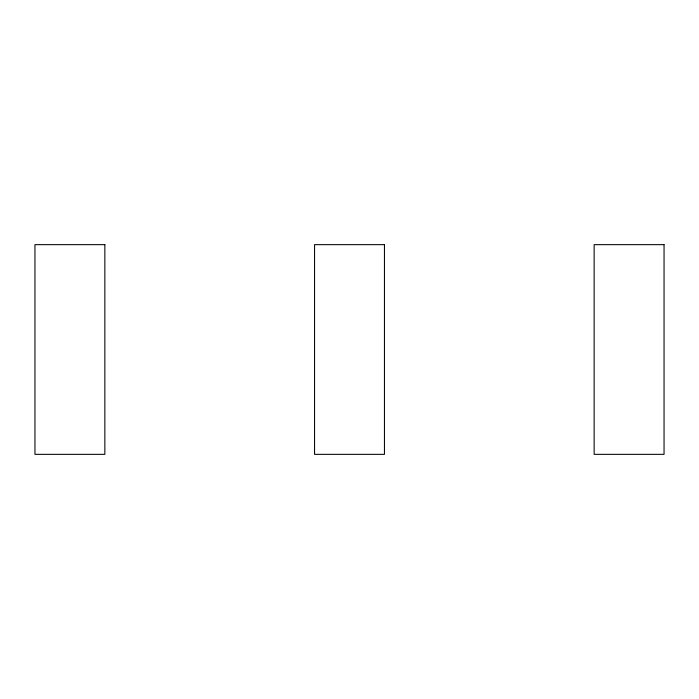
<?xml version="1.0" encoding="UTF-8"?>
<svg xmlns="http://www.w3.org/2000/svg" width="699" height="699" viewBox="0 0 699 699"><rect width="100%" height="100%" fill="white"/><g stroke="black" fill="none" stroke-linecap="round" stroke-linejoin="round"><path stroke-width="1.05" d="M104.85 244.65L34.95 244.65L34.95 454.35L104.85 454.35L104.85 244.65M384.45 244.65L314.55 244.65L314.55 454.35L384.45 454.35L384.45 244.65M664.05 244.65L594.15 244.65L594.15 454.35L664.05 454.35L664.05 244.65"/></g></svg>
